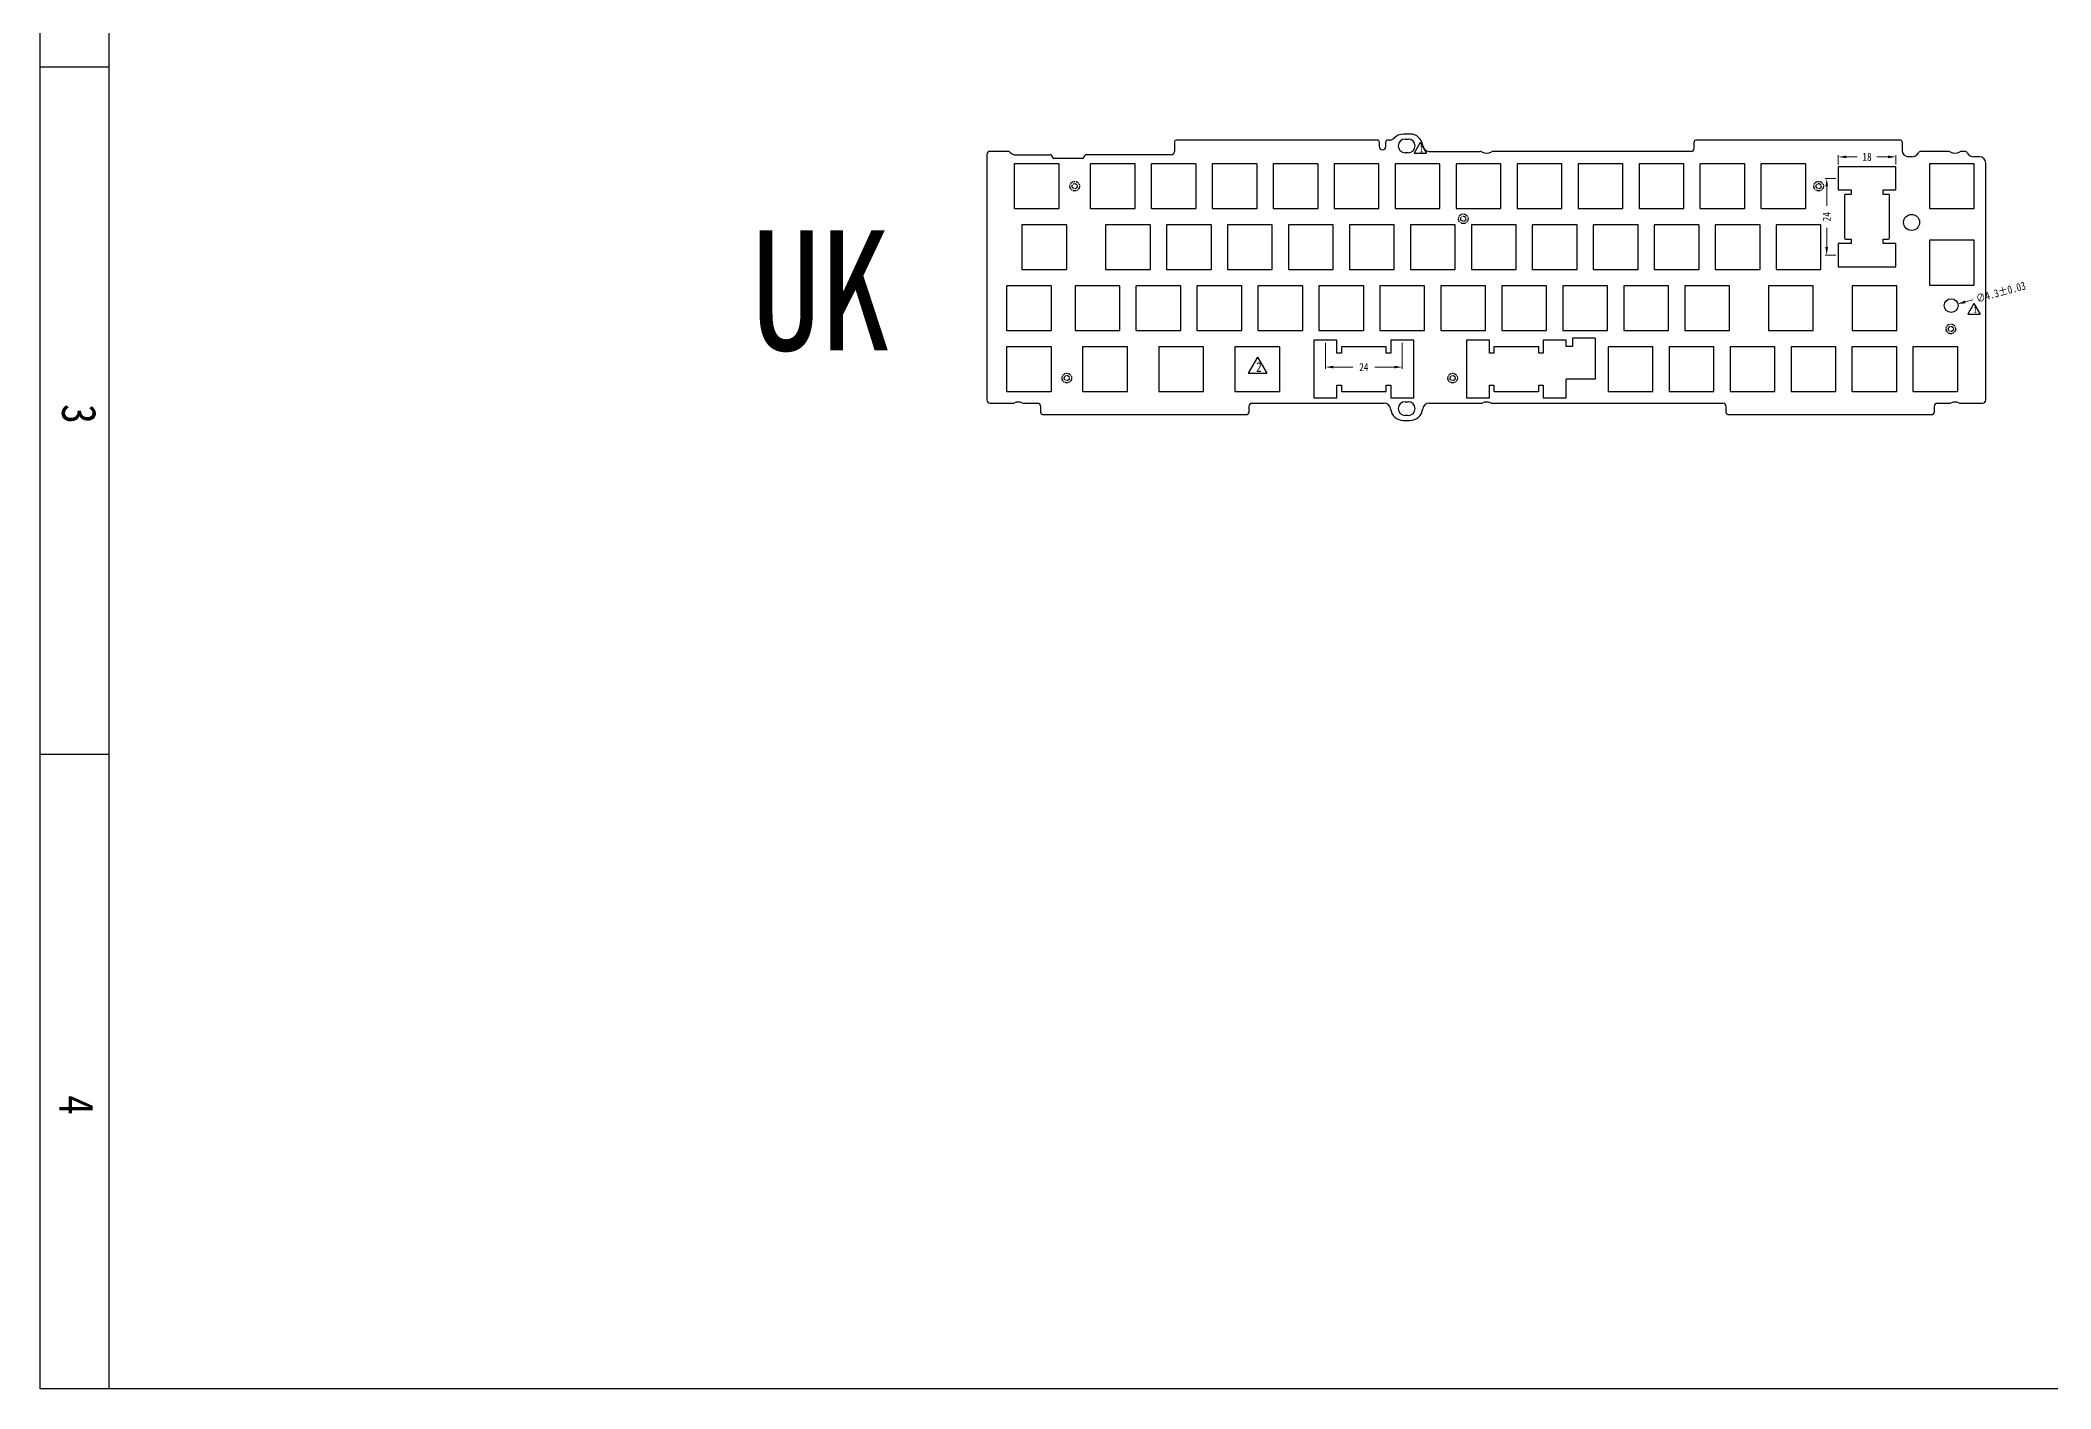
# Model space of a CAD drawing. Header units: millimetres. Extents: x 3547 to 4802, y -363 to 464.
# Drawn here: x 3547 to 4175, y -363 to 58 of the extents above; entities that cross this region are included whole.
import ezdxf

# ---------------------------------------------------------------- set-up
doc = ezdxf.new("R2010")
doc.units = ezdxf.units.MM
doc.header["$LTSCALE"] = 30.734
doc.header["$PDMODE"] = 3
doc.header["$PDSIZE"] = 8
doc.linetypes.add('CENTER', pattern=[0.6, 0.375, -0.075, 0.075, -0.075])
doc.layers.get('0').update_dxf_attribs({"linetype": 'CONTINUOUS'})
doc.layers.get('Defpoints').update_dxf_attribs({"linetype": 'CONTINUOUS'})
doc.styles.get("Standard").update_dxf_attribs({"font": 'txt', "width": 0.85})
doc.dimstyles.new('YanXiu', dxfattribs={"dimscale": 2.5, "dimtxt": 3, "dimasz": 2, "dimexe": 0.66, "dimexo": 0.66, "dimgap": 0.66, "dimtad": 0, "dimdsep": 46, "dimtxsty": 'Standard', "dimcen": 0, "dimclrd": 3, "dimclre": 6, "dimclrt": 3, "dimazin": 2, "dimtm": 1e-09, "dimtfac": 1, "dimtofl": 0, "dimtmove": 0, "dimatfit": 3, "dimfxl": 1, "dimlwd": 5, "dimlwe": 5, "dimarcsym": 0})

# ---------------------------------------------------------------- blocks, each defined once
blk = doc.blocks.new('*D57')
at = {"color": 3, "lineweight": 5}
for p, q in [((4107.86, 15.03), (4104.5, 15.03)), ((4105, 12.53), (4105, 6.45)), ((4105, -6.47), (4105, -0.39)), ((4107.86, -8.97), (4104.5, -8.97))]:
    blk.add_line(p, q, dxfattribs=at)
at = {"color": 3}
for points in [[(4104.59, 12.53), (4105.42, 12.53), (4105, 15.03)], [(4104.59, -6.47), (4105.42, -6.47), (4105, -8.97)]]:
    blk.add_solid(points, dxfattribs=at)
at = {"layer": 'Defpoints', "color": 0}
for p in [(4108.61, 15.03), (4105, -8.97), (4108.61, -8.97)]:
    blk.add_point(p, dxfattribs=at)
at = {"color": 3, "insert": (4105, 3.03), "char_height": 2.5, "attachment_point": 5, "rotation": 90}
blk.add_mtext('24', dxfattribs=at)
blk = doc.blocks.new('*D58')
at = {"color": 3, "lineweight": 5}
for p, q in [((4108.61, 19.35), (4108.61, 22.24)), ((4111.11, 21.74), (4114.54, 21.74)), ((4124.11, 21.74), (4120.67, 21.74)), ((4126.61, 19.35), (4126.61, 22.24))]:
    blk.add_line(p, q, dxfattribs=at)
at = {"color": 3}
for points in [[(4111.11, 22.16), (4111.11, 21.32), (4108.61, 21.74)], [(4124.11, 22.16), (4124.11, 21.32), (4126.61, 21.74)]]:
    blk.add_solid(points, dxfattribs=at)
at = {"layer": 'Defpoints', "color": 0}
for p in [(4108.61, 21.74), (4108.61, 18.6), (4126.61, 18.6)]:
    blk.add_point(p, dxfattribs=at)
at = {"color": 3, "insert": (4117.61, 21.74), "char_height": 2.5, "attachment_point": 5}
blk.add_mtext('18', dxfattribs=at)
blk = doc.blocks.new('*D43')
at = {"color": 3, "lineweight": 5}
blk.add_line((4150.67, -22.93), (4148.26, -23.59), dxfattribs=at)
at = {"color": 3}
blk.add_solid([(4148.15, -23.19), (4148.38, -23.99), (4145.85, -24.26)], dxfattribs=at)
at = {"layer": 'Defpoints', "color": 0}
for p in [(4145.85, -24.26), (4141.71, -25.4)]:
    blk.add_point(p, dxfattribs=at)
at = {"color": 3, "insert": (4159.43, -20.51), "char_height": 2.5, "attachment_point": 5, "rotation": 15.42242}
blk.add_mtext('∅4.3%%P0.03', dxfattribs=at)
blk = doc.blocks.new('*D79')
at = {"color": 3, "lineweight": 5}
for p, q in [((3948.38, -36.32), (3948.38, -44.45)), ((3972.38, -36.32), (3972.38, -44.45)), ((3950.88, -43.95), (3956.96, -43.95)), ((3969.88, -43.95), (3963.8, -43.95))]:
    blk.add_line(p, q, dxfattribs=at)
at = {"color": 3}
for points in [[(3950.88, -43.53), (3950.88, -44.36), (3948.38, -43.95)], [(3969.88, -43.53), (3969.88, -44.36), (3972.38, -43.95)]]:
    blk.add_solid(points, dxfattribs=at)
at = {"layer": 'Defpoints', "color": 0}
for p in [(3948.38, -35.57), (3972.38, -35.57), (3972.38, -43.95)]:
    blk.add_point(p, dxfattribs=at)
at = {"color": 3, "insert": (3960.38, -43.95), "char_height": 2.5, "attachment_point": 5}
blk.add_mtext('24', dxfattribs=at)

msp = doc.modelspace()

# ---------------------------------------------------------------- linework, layer by layer
at = {"color": 7, "linetype": 'Continuous'}
for p, q in [((3546.777, -363.229), (3546.777, 463.076)), ((3568.273, -363.229), (3568.273, 441.581)), ((3546.777, 49.924), (3568.273, 49.924)), ((3568.273, -165.036), (3546.777, -165.036)), ((4802.142, -363.229), (3546.777, -363.229))]:
    msp.add_line(p, q, dxfattribs=at)
at = {"linetype": 'Continuous'}
for p, q in [((3901.207, 26.468), (3901.207, 23.38)), ((3901.207, 26.468), (3901.207, 23.38)), ((3939.707, 26.968), (3901.707, 26.968)), ((3964.707, 26.968), (3901.707, 26.968)), ((3965.207, 26.468), (3965.207, 24.968)), ((3967.207, 24.968), (3967.207, 26.468)), ((3968.344, 26.968), (3967.707, 26.968)), ((3974.785, 28.868), (3972.725, 28.868)), ((3973.255, 27.318), (3974.255, 27.318)), ((4063.566, 24.468), (4063.566, 26.468)), ((4128.066, 26.968), (4064.066, 26.968)), ((4128.566, 26.468), (4128.566, 23.78)), ((3842.572, 22.468), (3842.572, -54.22)), ((3849.126, 23.468), (3843.572, 23.468)), ((3851.137, 19.48), (3851.137, 5.68)), ((3865.037, 19.58), (3851.237, 19.58)), ((3851.662, 22.38), (3862.393, 22.38)), ((3872.463, 21.25), (3863.523, 21.25)), ((3865.137, 5.68), (3865.137, 19.48)), ((3900.207, 22.38), (3873.593, 22.38)), ((3874.902, 19.48), (3874.902, 5.68)), ((3888.802, 19.58), (3875.002, 19.58)), ((3888.902, 5.68), (3888.902, 19.48)), ((3893.952, 19.48), (3893.952, 5.68)), ((3907.852, 19.58), (3894.052, 19.58)), ((3907.952, 5.68), (3907.952, 19.48)), ((3913.002, 19.48), (3913.002, 5.68)), ((3926.902, 19.58), (3913.102, 19.58)), ((3927.002, 5.68), (3927.002, 19.48)), ((3932.052, 19.48), (3932.052, 5.68)), ((3945.952, 19.58), (3932.152, 19.58)), ((3946.052, 5.68), (3946.052, 19.48)), ((3951.102, 19.48), (3951.102, 5.68)), ((3965.002, 19.58), (3951.202, 19.58)), ((3965.102, 5.68), (3965.102, 19.48)), ((3970.152, 19.48), (3970.152, 5.68)), ((3984.052, 19.58), (3970.252, 19.58)), ((3974.255, 23.018), (3973.255, 23.018)), ((3980.755, 23.468), (3996.678, 23.468)), ((3984.152, 5.68), (3984.152, 19.48)), ((3989.202, 19.48), (3989.202, 5.68)), ((4003.102, 19.58), (3989.302, 19.58)), ((4062.566, 23.468), (4000.782, 23.468)), ((4003.202, 5.68), (4003.202, 19.48)), ((4008.252, 19.48), (4008.252, 5.68)), ((4022.152, 19.58), (4008.352, 19.58)), ((4022.252, 5.68), (4022.252, 19.48)), ((4027.302, 19.48), (4027.302, 5.68)), ((4041.202, 19.58), (4027.402, 19.58)), ((4041.302, 5.68), (4041.302, 19.48)), ((4046.352, 19.48), (4046.352, 5.68)), ((4060.252, 19.58), (4046.452, 19.58)), ((4060.352, 5.68), (4060.352, 19.48)), ((4065.402, 19.48), (4065.402, 5.68)), ((4079.302, 19.58), (4065.502, 19.58)), ((4079.402, 5.68), (4079.402, 19.48)), ((4084.452, 19.48), (4084.452, 5.68)), ((4098.352, 19.58), (4084.552, 19.58)), ((4098.452, 5.68), (4098.452, 19.48)), ((4131.531, 21.78), (4130.566, 21.78)), ((4143.035, 23.468), (4134.525, 23.468)), ((4137.073, 19.48), (4137.073, 5.68)), ((4150.973, 19.58), (4137.173, 19.58)), ((4148.077, 23.468), (4147.139, 23.468)), ((4152.702, 21.78), (4151.071, 21.78)), ((4151.073, 5.68), (4151.073, 19.48)), ((4154.702, -54.22), (4154.702, 19.78)), ((3851.237, 5.58), (3865.037, 5.58)), ((3853.523, 0.43), (3853.523, -13.37)), ((3867.423, 0.53), (3853.623, 0.53)), ((3867.523, -13.37), (3867.523, 0.43)), ((3875.002, 5.58), (3888.802, 5.58)), ((3879.668, 0.43), (3879.668, -13.37)), ((3893.568, 0.53), (3879.768, 0.53)), ((3893.668, -13.37), (3893.668, 0.43)), ((3894.052, 5.58), (3907.852, 5.58)), ((3898.718, 0.43), (3898.718, -13.37)), ((3912.618, 0.53), (3898.818, 0.53)), ((3912.718, -13.37), (3912.718, 0.43)), ((3913.102, 5.58), (3926.902, 5.58)), ((3917.768, 0.43), (3917.768, -13.37)), ((3931.668, 0.53), (3917.868, 0.53)), ((3931.768, -13.37), (3931.768, 0.43)), ((3932.152, 5.58), (3945.952, 5.58)), ((3936.818, 0.43), (3936.818, -13.37)), ((3950.718, 0.53), (3936.918, 0.53)), ((3950.818, -13.37), (3950.818, 0.43)), ((3951.202, 5.58), (3965.002, 5.58)), ((3955.868, 0.43), (3955.868, -13.37)), ((3969.768, 0.53), (3955.968, 0.53)), ((3969.868, -13.37), (3969.868, 0.43)), ((3970.252, 5.58), (3984.052, 5.58)), ((3974.918, 0.43), (3974.918, -13.37)), ((3988.818, 0.53), (3975.018, 0.53)), ((3988.918, -13.37), (3988.918, 0.43)), ((3989.302, 5.58), (4003.102, 5.58)), ((3993.968, 0.43), (3993.968, -13.37)), ((4007.868, 0.53), (3994.068, 0.53)), ((4007.968, -13.37), (4007.968, 0.43)), ((4008.352, 5.58), (4022.152, 5.58)), ((4013.018, 0.43), (4013.018, -13.37)), ((4026.918, 0.53), (4013.118, 0.53)), ((4027.018, -13.37), (4027.018, 0.43)), ((4027.402, 5.58), (4041.202, 5.58)), ((4032.068, 0.43), (4032.068, -13.37)), ((4045.968, 0.53), (4032.168, 0.53)), ((4046.068, -13.37), (4046.068, 0.43)), ((4046.452, 5.58), (4060.252, 5.58)), ((4051.118, 0.43), (4051.118, -13.37)), ((4065.018, 0.53), (4051.218, 0.53)), ((4065.118, -13.37), (4065.118, 0.43)), ((4065.502, 5.58), (4079.302, 5.58)), ((4070.168, 0.43), (4070.168, -13.37)), ((4084.068, 0.53), (4070.268, 0.53)), ((4084.168, -13.37), (4084.168, 0.43)), ((4084.552, 5.58), (4098.352, 5.58)), ((4137.173, 5.58), (4150.973, 5.58)), ((4137.073, -4.407), (4137.073, -18.207)), ((4150.973, -4.307), (4137.173, -4.307)), ((4151.073, -18.207), (4151.073, -4.407)), ((3853.623, -13.47), (3867.423, -13.47)), ((3879.768, -13.47), (3893.568, -13.47)), ((3889.177, -18.62), (3889.177, -32.42)), ((3903.077, -18.52), (3889.277, -18.52)), ((3898.818, -13.47), (3912.618, -13.47)), ((3903.177, -32.42), (3903.177, -18.62)), ((3908.227, -18.62), (3908.227, -32.42)), ((3922.127, -18.52), (3908.327, -18.52)), ((3917.868, -13.47), (3931.668, -13.47)), ((3922.227, -32.42), (3922.227, -18.62)), ((3927.277, -18.62), (3927.277, -32.42)), ((3941.177, -18.52), (3927.377, -18.52)), ((3936.918, -13.47), (3950.718, -13.47)), ((3941.277, -32.42), (3941.277, -18.62)), ((3946.327, -18.62), (3946.327, -32.42)), ((3960.227, -18.52), (3946.427, -18.52)), ((3955.968, -13.47), (3969.768, -13.47)), ((3960.327, -32.42), (3960.327, -18.62)), ((3965.377, -18.62), (3965.377, -32.42)), ((3979.277, -18.52), (3965.477, -18.52)), ((3975.018, -13.47), (3988.818, -13.47)), ((3979.377, -32.42), (3979.377, -18.62)), ((3984.427, -18.62), (3984.427, -32.42)), ((3998.327, -18.52), (3984.527, -18.52)), ((3994.068, -13.47), (4007.868, -13.47)), ((3998.427, -32.42), (3998.427, -18.62)), ((4003.477, -18.62), (4003.477, -32.42)), ((4017.377, -18.52), (4003.577, -18.52)), ((4013.118, -13.47), (4026.918, -13.47)), ((4017.477, -32.42), (4017.477, -18.62)), ((4022.527, -18.62), (4022.527, -32.42)), ((4036.427, -18.52), (4022.627, -18.52)), ((4032.168, -13.47), (4045.968, -13.47)), ((4036.527, -32.42), (4036.527, -18.62)), ((4041.577, -18.62), (4041.577, -32.42)), ((4055.477, -18.52), (4041.677, -18.52)), ((4051.218, -13.47), (4065.018, -13.47)), ((4055.577, -32.42), (4055.577, -18.62)), ((4060.627, -18.62), (4060.627, -32.42)), ((4074.527, -18.52), (4060.727, -18.52)), ((4070.268, -13.47), (4084.068, -13.47)), ((4074.627, -32.42), (4074.627, -18.62)), ((4086.772, -18.62), (4086.772, -32.42)), ((4100.672, -18.52), (4086.872, -18.52)), ((4100.772, -32.42), (4100.772, -18.62)), ((4112.948, -18.62), (4112.948, -32.42)), ((4126.848, -18.52), (4113.048, -18.52)), ((4126.948, -32.42), (4126.948, -18.62)), ((4137.173, -18.307), (4150.973, -18.307)), ((3848.743, -37.67), (3848.743, -51.47)), ((3862.643, -37.57), (3848.843, -37.57)), ((3862.743, -51.47), (3862.743, -37.67)), ((3872.513, -37.67), (3872.513, -51.47)), ((3886.413, -37.57), (3872.613, -37.57)), ((3886.513, -51.47), (3886.513, -37.67)), ((3889.277, -32.52), (3903.077, -32.52)), ((3896.283, -37.67), (3896.283, -51.47)), ((3910.183, -37.57), (3896.383, -37.57)), ((3908.327, -32.52), (3922.127, -32.52)), ((3910.283, -51.47), (3910.283, -37.67)), ((3920.103, -37.67), (3920.103, -51.47)), ((3934.003, -37.57), (3920.203, -37.57)), ((3927.377, -32.52), (3941.177, -32.52)), ((3934.103, -51.47), (3934.103, -37.67)), ((3944.783, -35.57), (3944.783, -53.57)), ((3951.983, -35.57), (3944.783, -35.57)), ((3946.427, -32.52), (3960.227, -32.52)), ((3951.983, -39.57), (3951.983, -35.57)), ((3953.383, -37.67), (3953.383, -39.57)), ((3967.283, -37.57), (3953.483, -37.57)), ((3965.477, -32.52), (3979.277, -32.52)), ((3967.383, -39.57), (3967.383, -37.67)), ((3968.783, -35.57), (3968.783, -39.57)), ((3975.983, -35.57), (3968.783, -35.57)), ((3975.983, -53.57), (3975.983, -35.57)), ((3984.527, -32.52), (3998.327, -32.52)), ((3992.423, -35.57), (3992.423, -53.57)), ((3999.623, -35.57), (3992.423, -35.57)), ((3999.623, -39.57), (3999.623, -35.57)), ((4001.023, -37.67), (4001.023, -39.57)), ((4014.923, -37.57), (4001.123, -37.57)), ((4003.577, -32.52), (4017.377, -32.52)), ((4015.023, -39.57), (4015.023, -37.67)), ((4016.423, -35.57), (4016.423, -39.57)), ((4023.623, -35.57), (4016.423, -35.57)), ((4022.627, -32.52), (4036.427, -32.52)), ((4023.623, -37.47), (4023.623, -35.57)), ((4025.523, -37.47), (4023.623, -37.47)), ((4032.702, -34.87), (4025.523, -34.87)), ((4025.523, -34.87), (4025.523, -37.47)), ((4032.702, -34.87), (4032.702, -47.767)), ((4036.702, -37.67), (4036.702, -51.47)), ((4050.602, -37.57), (4036.802, -37.57)), ((4041.677, -32.52), (4055.477, -32.52)), ((4050.702, -51.47), (4050.702, -37.67)), ((4055.752, -37.67), (4055.752, -51.47)), ((4069.652, -37.57), (4055.852, -37.57)), ((4060.727, -32.52), (4074.527, -32.52)), ((4069.752, -51.47), (4069.752, -37.67)), ((4074.802, -37.67), (4074.802, -51.47)), ((4088.702, -37.57), (4074.902, -37.57)), ((4086.872, -32.52), (4100.672, -32.52)), ((4088.802, -51.47), (4088.802, -37.67)), ((4093.852, -37.67), (4093.852, -51.47)), ((4107.752, -37.57), (4093.952, -37.57)), ((4107.852, -51.47), (4107.852, -37.67)), ((4112.902, -37.67), (4112.902, -51.47)), ((4126.802, -37.57), (4113.002, -37.57)), ((4113.048, -32.52), (4126.848, -32.52)), ((4126.902, -51.47), (4126.902, -37.67)), ((4131.952, -37.67), (4131.952, -51.47)), ((4145.852, -37.57), (4132.052, -37.57)), ((4145.952, -51.47), (4145.952, -37.67)), ((3953.383, -39.57), (3951.983, -39.57)), ((3968.783, -39.57), (3967.383, -39.57)), ((4001.023, -39.57), (3999.623, -39.57)), ((4016.423, -39.57), (4015.023, -39.57)), ((3951.983, -53.57), (3951.983, -49.57)), ((3951.983, -49.57), (3953.383, -49.57)), ((3953.383, -49.57), (3953.383, -51.47)), ((3967.383, -51.47), (3967.383, -49.57)), ((3967.383, -49.57), (3968.783, -49.57)), ((3968.783, -49.57), (3968.783, -53.57)), ((3999.623, -53.57), (3999.623, -49.57)), ((3999.623, -49.57), (4001.023, -49.57)), ((4001.023, -49.57), (4001.023, -51.47)), ((4015.023, -51.47), (4015.023, -49.57)), ((4015.023, -49.57), (4016.423, -49.57)), ((4016.423, -49.57), (4016.423, -53.57)), ((4023.623, -53.57), (4023.623, -47.767)), ((4032.702, -47.767), (4023.623, -47.767)), ((3843.572, -55.22), (3850.757, -55.22)), ((3848.843, -51.57), (3862.643, -51.57)), ((3859.421, -58.22), (3859.421, -56.22)), ((3872.613, -51.57), (3886.413, -51.57)), ((3896.383, -51.57), (3910.183, -51.57)), ((3920.203, -51.57), (3934.003, -51.57)), ((3924.421, -56.22), (3924.421, -58.22)), ((3925.421, -55.22), (3966.755, -55.22)), ((3944.783, -53.57), (3951.983, -53.57)), ((3953.483, -51.57), (3967.283, -51.57)), ((3968.783, -53.57), (3975.983, -53.57)), ((3973.255, -54.77), (3974.255, -54.77)), ((3980.755, -55.22), (3997.115, -55.22)), ((3992.423, -53.57), (3999.623, -53.57)), ((4000.345, -55.22), (4072.566, -55.22)), ((4001.123, -51.57), (4014.923, -51.57)), ((4016.423, -53.57), (4023.623, -53.57)), ((4036.802, -51.57), (4050.602, -51.57)), ((4055.852, -51.57), (4069.652, -51.57)), ((4073.566, -58.22), (4073.566, -56.22)), ((4074.902, -51.57), (4088.702, -51.57)), ((4093.952, -51.57), (4107.752, -51.57)), ((4113.002, -51.57), (4126.802, -51.57)), ((4132.052, -51.57), (4145.852, -51.57)), ((4138.566, -56.22), (4138.566, -58.22)), ((4146.703, -55.22), (4153.702, -55.22)), ((3859.921, -58.72), (3923.921, -58.72)), ((3972.725, -60.62), (3974.785, -60.62)), ((3974.255, -59.07), (3973.255, -59.07)), ((4074.066, -58.72), (4138.066, -58.72))]:
    msp.add_line(p, q, dxfattribs=at)
for p, q in [((3978.02, 26.225), (3976.079, 22.855)), ((3978.02, 26.225), (3979.961, 22.855)), ((3976.079, 22.855), (3979.961, 22.855)), ((4126.608, 18.602), (4108.608, 18.602)), ((4108.608, 18.602), (4108.608, 11.459)), ((4126.608, 11.459), (4126.608, 18.602)), ((4108.608, 11.459), (4112.608, 11.459)), ((4110.593, 9.735), (4110.593, -3.675)), ((4112.608, 10.015), (4110.873, 10.015)), ((4112.608, 11.459), (4112.608, 10.015)), ((4122.608, 11.459), (4126.608, 11.459)), ((4122.608, 10.015), (4122.608, 11.459)), ((4124.313, 10.015), (4122.608, 10.015)), ((4124.593, -3.675), (4124.593, 9.735)), ((4089.218, 0.43), (4089.218, -13.37)), ((4103.118, 0.53), (4089.318, 0.53)), ((4103.218, -13.37), (4103.218, 0.43)), ((4112.608, -5.37), (4108.608, -5.37)), ((4108.608, -5.37), (4108.608, -12.57)), ((4110.873, -3.955), (4112.608, -3.955)), ((4112.608, -3.955), (4112.608, -5.37)), ((4122.608, -3.955), (4124.313, -3.955)), ((4122.608, -5.37), (4122.608, -3.955)), ((4126.608, -5.37), (4122.608, -5.37)), ((4126.608, -12.57), (4126.608, -5.37)), ((3848.743, -18.62), (3848.743, -32.42)), ((3862.643, -18.52), (3848.843, -18.52)), ((3862.743, -32.42), (3862.743, -18.62)), ((3870.127, -18.62), (3870.127, -32.42)), ((3884.027, -18.52), (3870.227, -18.52)), ((3884.127, -32.42), (3884.127, -18.62)), ((4089.318, -13.47), (4103.118, -13.47)), ((4108.608, -12.57), (4126.608, -12.57)), ((4151.023, -24.034), (4149.082, -27.404)), ((4151.023, -24.034), (4152.964, -27.404)), ((4149.082, -27.404), (4152.964, -27.404)), ((3848.843, -32.52), (3862.643, -32.52)), ((3870.227, -32.52), (3884.027, -32.52)), ((3927.124, -40.837), (3924.213, -45.892)), ((3927.124, -40.837), (3930.036, -45.892)), ((3924.213, -45.892), (3930.036, -45.892)), ((3853.988, -55.22), (3858.421, -55.22)), ((4139.566, -55.22), (4143.472, -55.22))]:
    msp.add_line(p, q)
at = {"linetype": 'CENTER', "ltscale": 0.1}
for centre, radius in [((3870.02, 12.58), 1.5), ((3870.02, 12.58), 0.8), ((4102.467, 12.58), 1.5), ((4102.467, 12.58), 0.8), ((3991.442, 2.393), 1.5), ((3991.442, 2.393), 0.8), ((4143.797, -32.02), 1.5), ((4143.797, -32.02), 0.8), ((3867.557, -47.378), 1.5), ((3867.557, -47.378), 0.8), ((3988.112, -47.378), 1.5), ((3988.112, -47.378), 0.8)]:
    msp.add_circle(centre, radius, dxfattribs=at)
at = {"linetype": 'Continuous'}
msp.add_circle((4131.531, 1.252), 2.5, dxfattribs=at)
msp.add_circle((4143.902, -24.72), 2.15)
for centre, radius, start, end in [((3901.707, 26.468), 0.5, 90, 180), ((3901.707, 26.468), 0.5, 90, 180), ((3964.707, 26.468), 0.5, 0, 90), ((3967.707, 26.468), 0.5, 90, 180), ((3968.344, 28.968), 2, 270, 316.895326), ((3972.725, 24.868), 4, 90, 136.895326), ((3973.255, 25.168), 2.15, 90, 270), ((3974.255, 25.168), 2.15, 270, 90), ((3974.785, 24.868), 4, 5.73917, 90), ((3980.755, 25.468), 2, 185.73917, 270), ((4064.066, 26.468), 0.5, 90, 180), ((4128.066, 26.468), 0.5, 0, 90), ((3843.572, 22.468), 1, 90, 180), ((3849.126, 22.468), 1, 43.573693, 90), ((3851.662, 24.88), 2.5, 223.573693, 270), ((3851.237, 19.48), 0.1, 90, 180), ((3862.393, 21.75), 0.63, 0, 90), ((3863.523, 21.75), 0.5, 180, 270), ((3865.037, 19.48), 0.1, 0, 90), ((3872.463, 21.75), 0.5, 270, 0), ((3873.593, 21.75), 0.63, 90, 180), ((3875.002, 19.48), 0.1, 90, 180), ((3888.802, 19.48), 0.1, 0, 90), ((3894.052, 19.48), 0.1, 90, 180), ((3900.207, 23.38), 1, 270, 0), ((3900.207, 23.38), 1, 270, 0), ((3907.852, 19.48), 0.1, 0, 90), ((3913.102, 19.48), 0.1, 90, 180), ((3926.902, 19.48), 0.1, 0, 90), ((3932.152, 19.48), 0.1, 90, 180), ((3945.952, 19.48), 0.1, 0, 90), ((3951.202, 19.48), 0.1, 90, 180), ((3965.002, 19.48), 0.1, 0, 90), ((3966.207, 24.968), 1, 180, 0), ((3970.252, 19.48), 0.1, 90, 180), ((3984.052, 19.48), 0.1, 0, 90), ((3989.302, 19.48), 0.1, 90, 180), ((3996.678, 22.468), 1, 57.316711, 90), ((3998.73, 25.666), 2.8, 237.316711, 302.683289), ((4000.782, 22.468), 1, 90, 122.683289), ((4003.102, 19.48), 0.1, 0, 90), ((4008.352, 19.48), 0.1, 90, 180), ((4022.152, 19.48), 0.1, 0, 90), ((4027.402, 19.48), 0.1, 90, 180), ((4041.202, 19.48), 0.1, 0, 90), ((4046.452, 19.48), 0.1, 90, 180), ((4060.252, 19.48), 0.1, 0, 90), ((4062.566, 24.468), 1, 270, 0), ((4065.502, 19.48), 0.1, 90, 180), ((4079.302, 19.48), 0.1, 0, 90), ((4084.552, 19.48), 0.1, 90, 180), ((4098.352, 19.48), 0.1, 0, 90), ((4130.566, 23.78), 2, 180, 270), ((4131.531, 24.28), 2.5, 270, 328.811293), ((4134.525, 22.468), 1, 90, 148.811293), ((4137.173, 19.48), 0.1, 90, 180), ((4143.035, 22.468), 1, 57.316711, 90), ((4145.087, 25.666), 2.8, 237.316711, 302.683289), ((4147.139, 22.468), 1, 90, 122.683289), ((4148.077, 22.468), 1, 31.188707, 90), ((4151.071, 24.28), 2.5, 211.188707, 270), ((4150.973, 19.48), 0.1, 0, 90), ((4152.702, 19.78), 2, 0, 90), ((3851.237, 5.68), 0.1, 180, 270), ((3853.623, 0.43), 0.1, 90, 180), ((3865.037, 5.68), 0.1, 270, 0), ((3867.423, 0.43), 0.1, 0, 90), ((3875.002, 5.68), 0.1, 180, 270), ((3879.768, 0.43), 0.1, 90, 180), ((3888.802, 5.68), 0.1, 270, 0), ((3893.568, 0.43), 0.1, 0, 90), ((3894.052, 5.68), 0.1, 180, 270), ((3898.818, 0.43), 0.1, 90, 180), ((3907.852, 5.68), 0.1, 270, 0), ((3912.618, 0.43), 0.1, 0, 90), ((3913.102, 5.68), 0.1, 180, 270), ((3917.868, 0.43), 0.1, 90, 180), ((3926.902, 5.68), 0.1, 270, 0), ((3931.668, 0.43), 0.1, 0, 90), ((3932.152, 5.68), 0.1, 180, 270), ((3936.918, 0.43), 0.1, 90, 180), ((3945.952, 5.68), 0.1, 270, 0), ((3950.718, 0.43), 0.1, 0, 90), ((3951.202, 5.68), 0.1, 180, 270), ((3955.968, 0.43), 0.1, 90, 180), ((3965.002, 5.68), 0.1, 270, 0), ((3969.768, 0.43), 0.1, 0, 90), ((3970.252, 5.68), 0.1, 180, 270), ((3975.018, 0.43), 0.1, 90, 180), ((3984.052, 5.68), 0.1, 270, 0), ((3988.818, 0.43), 0.1, 0, 90), ((3989.302, 5.68), 0.1, 180, 270), ((3994.068, 0.43), 0.1, 90, 180), ((4003.102, 5.68), 0.1, 270, 0), ((4007.868, 0.43), 0.1, 0, 90), ((4008.352, 5.68), 0.1, 180, 270), ((4013.118, 0.43), 0.1, 90, 180), ((4022.152, 5.68), 0.1, 270, 0), ((4026.918, 0.43), 0.1, 0, 90), ((4027.402, 5.68), 0.1, 180, 270), ((4032.168, 0.43), 0.1, 90, 180), ((4041.202, 5.68), 0.1, 270, 0), ((4045.968, 0.43), 0.1, 0, 90), ((4046.452, 5.68), 0.1, 180, 270), ((4051.218, 0.43), 0.1, 90, 180), ((4060.252, 5.68), 0.1, 270, 0), ((4065.018, 0.43), 0.1, 0, 90), ((4065.502, 5.68), 0.1, 180, 270), ((4070.268, 0.43), 0.1, 90, 180), ((4079.302, 5.68), 0.1, 270, 0), ((4084.068, 0.43), 0.1, 0, 90), ((4084.552, 5.68), 0.1, 180, 270), ((4098.352, 5.68), 0.1, 270, 0), ((4137.173, 5.68), 0.1, 180, 270), ((4150.973, 5.68), 0.1, 270, 0), ((4137.173, -4.407), 0.1, 90, 180), ((4150.973, -4.407), 0.1, 0, 90), ((3853.623, -13.37), 0.1, 180, 270), ((3867.423, -13.37), 0.1, 270, 0), ((3879.768, -13.37), 0.1, 180, 270), ((3889.277, -18.62), 0.1, 90, 180), ((3893.568, -13.37), 0.1, 270, 0), ((3898.818, -13.37), 0.1, 180, 270), ((3903.077, -18.62), 0.1, 0, 90), ((3908.327, -18.62), 0.1, 90, 180), ((3912.618, -13.37), 0.1, 270, 0), ((3917.868, -13.37), 0.1, 180, 270), ((3922.127, -18.62), 0.1, 0, 90), ((3927.377, -18.62), 0.1, 90, 180), ((3931.668, -13.37), 0.1, 270, 0), ((3936.918, -13.37), 0.1, 180, 270), ((3941.177, -18.62), 0.1, 0, 90), ((3946.427, -18.62), 0.1, 90, 180), ((3950.718, -13.37), 0.1, 270, 0), ((3955.968, -13.37), 0.1, 180, 270), ((3960.227, -18.62), 0.1, 0, 90), ((3965.477, -18.62), 0.1, 90, 180), ((3969.768, -13.37), 0.1, 270, 0), ((3975.018, -13.37), 0.1, 180, 270), ((3979.277, -18.62), 0.1, 0, 90), ((3984.527, -18.62), 0.1, 90, 180), ((3988.818, -13.37), 0.1, 270, 0), ((3994.068, -13.37), 0.1, 180, 270), ((3998.327, -18.62), 0.1, 0, 90), ((4003.577, -18.62), 0.1, 90, 180), ((4007.868, -13.37), 0.1, 270, 0), ((4013.118, -13.37), 0.1, 180, 270), ((4017.377, -18.62), 0.1, 0, 90), ((4022.627, -18.62), 0.1, 90, 180), ((4026.918, -13.37), 0.1, 270, 0), ((4032.168, -13.37), 0.1, 180, 270), ((4036.427, -18.62), 0.1, 0, 90), ((4041.677, -18.62), 0.1, 90, 180), ((4045.968, -13.37), 0.1, 270, 0), ((4051.218, -13.37), 0.1, 180, 270), ((4055.477, -18.62), 0.1, 0, 90), ((4060.727, -18.62), 0.1, 90, 180), ((4065.018, -13.37), 0.1, 270, 0), ((4070.268, -13.37), 0.1, 180, 270), ((4074.527, -18.62), 0.1, 0, 90), ((4084.068, -13.37), 0.1, 270, 0), ((4086.872, -18.62), 0.1, 90, 180), ((4100.672, -18.62), 0.1, 0, 90), ((4113.048, -18.62), 0.1, 90, 180), ((4126.848, -18.62), 0.1, 0, 90), ((4137.173, -18.207), 0.1, 180, 270), ((4150.973, -18.207), 0.1, 270, 0), ((3848.843, -37.67), 0.1, 90, 180), ((3862.643, -37.67), 0.1, 0, 90), ((3872.613, -37.67), 0.1, 90, 180), ((3886.413, -37.67), 0.1, 0, 90), ((3889.277, -32.42), 0.1, 180, 270), ((3896.383, -37.67), 0.1, 90, 180), ((3903.077, -32.42), 0.1, 270, 0), ((3908.327, -32.42), 0.1, 180, 270), ((3910.183, -37.67), 0.1, 0, 90), ((3920.203, -37.67), 0.1, 90, 180), ((3922.127, -32.42), 0.1, 270, 0), ((3927.377, -32.42), 0.1, 180, 270), ((3934.003, -37.67), 0.1, 0, 90), ((3941.177, -32.42), 0.1, 270, 0), ((3946.427, -32.42), 0.1, 180, 270), ((3953.483, -37.67), 0.1, 90, 180), ((3960.227, -32.42), 0.1, 270, 0), ((3965.477, -32.42), 0.1, 180, 270), ((3967.283, -37.67), 0.1, 0, 90), ((3979.277, -32.42), 0.1, 270, 0), ((3984.527, -32.42), 0.1, 180, 270), ((3998.327, -32.42), 0.1, 270, 0), ((4001.123, -37.67), 0.1, 90, 180), ((4003.577, -32.42), 0.1, 180, 270), ((4014.923, -37.67), 0.1, 0, 90), ((4017.377, -32.42), 0.1, 270, 0), ((4022.627, -32.42), 0.1, 180, 270), ((4036.427, -32.42), 0.1, 270, 0), ((4036.802, -37.67), 0.1, 90, 180), ((4041.677, -32.42), 0.1, 180, 270), ((4050.602, -37.67), 0.1, 0, 90), ((4055.477, -32.42), 0.1, 270, 0), ((4055.852, -37.67), 0.1, 90, 180), ((4060.727, -32.42), 0.1, 180, 270), ((4069.652, -37.67), 0.1, 0, 90), ((4074.527, -32.42), 0.1, 270, 0), ((4074.902, -37.67), 0.1, 90, 180), ((4086.872, -32.42), 0.1, 180, 270), ((4088.702, -37.67), 0.1, 0, 90), ((4093.952, -37.67), 0.1, 90, 180), ((4100.672, -32.42), 0.1, 270, 0), ((4107.752, -37.67), 0.1, 0, 90), ((4113.002, -37.67), 0.1, 90, 180), ((4113.048, -32.42), 0.1, 180, 270), ((4126.802, -37.67), 0.1, 0, 90), ((4126.848, -32.42), 0.1, 270, 0), ((4132.052, -37.67), 0.1, 90, 180), ((4145.852, -37.67), 0.1, 0, 90), ((3843.572, -54.22), 1, 180, 270), ((3848.843, -51.47), 0.1, 180, 270), ((3850.757, -54.22), 1, 270, 295.154165), ((3852.373, -57.659), 2.8, 64.845835, 115.154165), ((3853.988, -54.22), 1, 244.845835, 270), ((3858.421, -56.22), 1, 0, 90), ((3862.643, -51.47), 0.1, 270, 0), ((3872.613, -51.47), 0.1, 180, 270), ((3886.413, -51.47), 0.1, 270, 0), ((3896.383, -51.47), 0.1, 180, 270), ((3910.183, -51.47), 0.1, 270, 0), ((3920.203, -51.47), 0.1, 180, 270), ((3925.421, -56.22), 1, 90, 180), ((3934.003, -51.47), 0.1, 270, 0), ((3953.483, -51.47), 0.1, 180, 270), ((3966.755, -57.22), 2, 5.73917, 90), ((3967.283, -51.47), 0.1, 270, 0), ((3973.255, -56.92), 2.15, 90, 270), ((3974.255, -56.92), 2.15, 270, 90), ((3980.755, -57.22), 2, 90, 90), ((3980.755, -57.22), 2, 90, 174.26083), ((3997.115, -54.22), 1, 270, 295.154165), ((3998.73, -57.659), 2.8, 64.845835, 115.154165), ((4000.345, -54.22), 1, 244.845835, 270), ((4001.123, -51.47), 0.1, 180, 270), ((4014.923, -51.47), 0.1, 270, 0), ((4036.802, -51.47), 0.1, 180, 270), ((4050.602, -51.47), 0.1, 270, 0), ((4055.852, -51.47), 0.1, 180, 270), ((4069.652, -51.47), 0.1, 270, 0), ((4072.566, -56.22), 1, 0, 90), ((4074.902, -51.47), 0.1, 180, 270), ((4088.702, -51.47), 0.1, 270, 0), ((4093.952, -51.47), 0.1, 180, 270), ((4107.752, -51.47), 0.1, 270, 0), ((4113.002, -51.47), 0.1, 180, 270), ((4126.802, -51.47), 0.1, 270, 0), ((4132.052, -51.47), 0.1, 180, 270), ((4139.566, -56.22), 1, 90, 180), ((4143.472, -54.22), 1, 270, 295.154165), ((4145.087, -57.659), 2.8, 64.845835, 115.154165), ((4145.852, -51.47), 0.1, 270, 0), ((4146.703, -54.22), 1, 244.845835, 270), ((4153.702, -54.22), 1, 270, 0), ((3859.921, -58.22), 0.5, 180, 270), ((3923.921, -58.22), 0.5, 270, 0), ((3972.725, -56.62), 4, 185.73917, 270), ((3974.785, -56.62), 4, 270, 354.26083), ((4074.066, -58.22), 0.5, 180, 270), ((4138.066, -58.22), 0.5, 270, 0)]:
    msp.add_arc(centre, radius, start, end, dxfattribs=at)
for centre, radius, start, end in [((4110.873, 9.735), 0.28, 90, 180), ((4124.313, 9.735), 0.28, 0, 90), ((4089.318, 0.43), 0.1, 90, 180), ((4103.118, 0.43), 0.1, 0, 90), ((4110.873, -3.675), 0.28, 180, 270), ((4124.313, -3.675), 0.28, 270, 0), ((3848.843, -18.62), 0.1, 90, 180), ((3862.643, -18.62), 0.1, 0, 90), ((3870.227, -18.62), 0.1, 90, 180), ((3884.027, -18.62), 0.1, 0, 90), ((4089.318, -13.37), 0.1, 180, 270), ((4103.118, -13.37), 0.1, 270, 0), ((3848.843, -32.42), 0.1, 180, 270), ((3862.643, -32.42), 0.1, 270, 0), ((3870.227, -32.42), 0.1, 180, 270), ((3884.027, -32.42), 0.1, 270, 0)]:
    msp.add_arc(centre, radius, start, end)

# ---------------------------------------------------------------- texts
at = {"attachment_point": 1}
for s, insert, char_height, width in [('{\\fSimSun|b0|i0|c134|p2;1}', (3977.739, 25.161), 2, 1.43613), ('{\\fSimSun|b0|i0|c134|p2;1}', (4150.742, -25.098), 2, 1.43613), ('{\\fSimSun|b0|i0|c134|p2;2}', (3926.703, -42.433), 3, 2.1542)]:
    msp.add_mtext(s, dxfattribs=dict(at, insert=insert, char_height=char_height, width=width))
at = {"insert": (3768.96, -1.224), "char_height": 37.49084, "attachment_point": 1}
msp.add_mtext_dynamic_manual_height_columns('{\\fSimSun|b0|i0|c134|p2;\\C6;UK}', width=11.94004, gutter_width=1, heights=[0], dxfattribs=at).dxf.set("width", 55.36413)
at = {"color": 7, "linetype": 'Continuous', "char_height": 10.748, "width": 10.74798, "attachment_point": 1, "rotation": 270, "line_spacing_factor": 0.9}
for s, insert in [('3', (3564.332, -55.487)), ('4', (3563.487, -271.442))]:
    msp.add_mtext(s, dxfattribs=dict(at, insert=insert))

# ---------------------------------------------------------------- dimensions: what is measured, and where the dimension line sits
for base, p1, p2, picture, middle in [((4108.608, 21.738), (4126.608, 18.602), (4108.608, 18.602), '*D58', (4117.608, 21.738)), ((3972.383, -43.948), (3948.383, -35.57), (3972.383, -35.57), '*D79', (3960.383, -43.948))]:
    dim = msp.add_linear_dim(base=base, p1=p1, p2=p2, dimstyle='YanXiu', override={"dimtxt": 1, "dimasz": 1, "dimexe": 0.2, "dimexo": 0.3, "dimclre": 3})
    dim.commit()
    dim.dimension.update_dxf_attribs({"geometry": picture, "text_midpoint": middle})
dim = msp.add_linear_dim(base=(4105.002, -8.97), p1=(4108.608, 15.03), p2=(4108.608, -8.97), angle=90, dimstyle='YanXiu', override={"dimtxt": 1, "dimasz": 1, "dimexe": 0.2, "dimexo": 0.3, "dimclre": 3})
dim.commit()
dim.dimension.update_dxf_attribs({"geometry": '*D57', "text_midpoint": (4105.002, 3.03)})
dim = msp.add_diameter_dim_2p(p1=(4141.709, -25.401), p2=(4145.855, -24.258), text='<>%%P0.03', dimstyle='YanXiu', override={"dimtxt": 1, "dimasz": 1, "dimexe": 0.2, "dimexo": 0.3, "dimclre": 3})
dim.commit()
dim.dimension.update_dxf_attribs({"geometry": '*D43', "text_midpoint": (4159.435, -20.512)})

doc.saveas('drawing.dxf')
